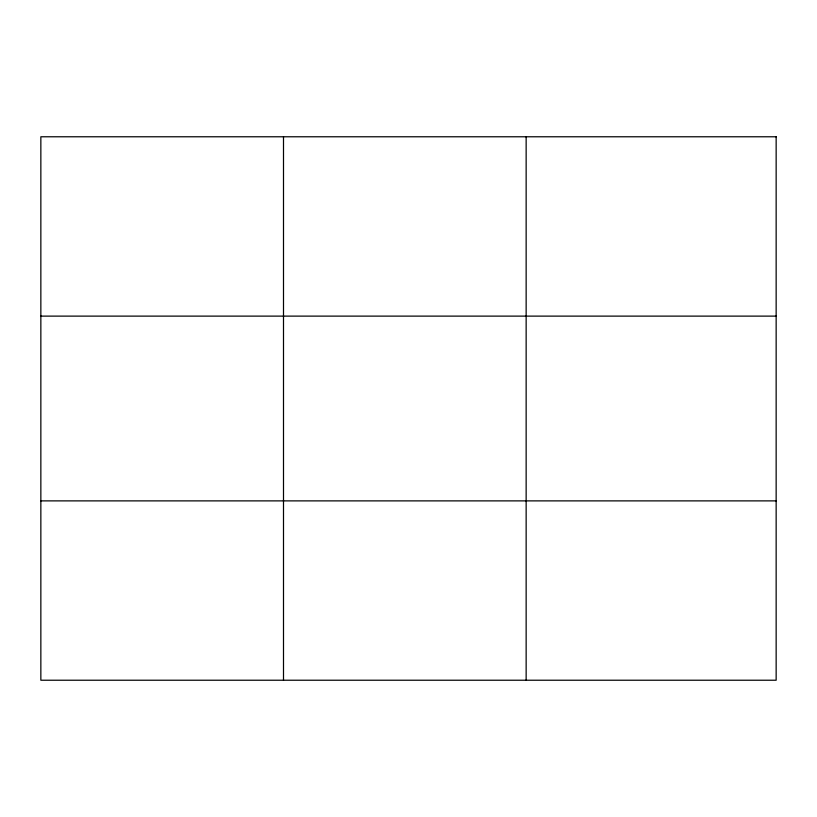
<?xml version="1.0" encoding="UTF-8"?>
<svg xmlns="http://www.w3.org/2000/svg" width="817" height="817" viewBox="0 0 817 817"><rect width="100%" height="100%" fill="white"/><g stroke="black" fill="none" stroke-linecap="round" stroke-linejoin="round"><path stroke-width="1.23" d="M283.499 680.224L283.499 136.776M526.148 680.224L526.148 136.776M40.85 316.118L776.15 316.118M40.85 500.882L776.15 500.882M776.15 136.776L776.15 680.224L40.85 680.224L40.85 136.776L776.15 136.776"/></g></svg>
